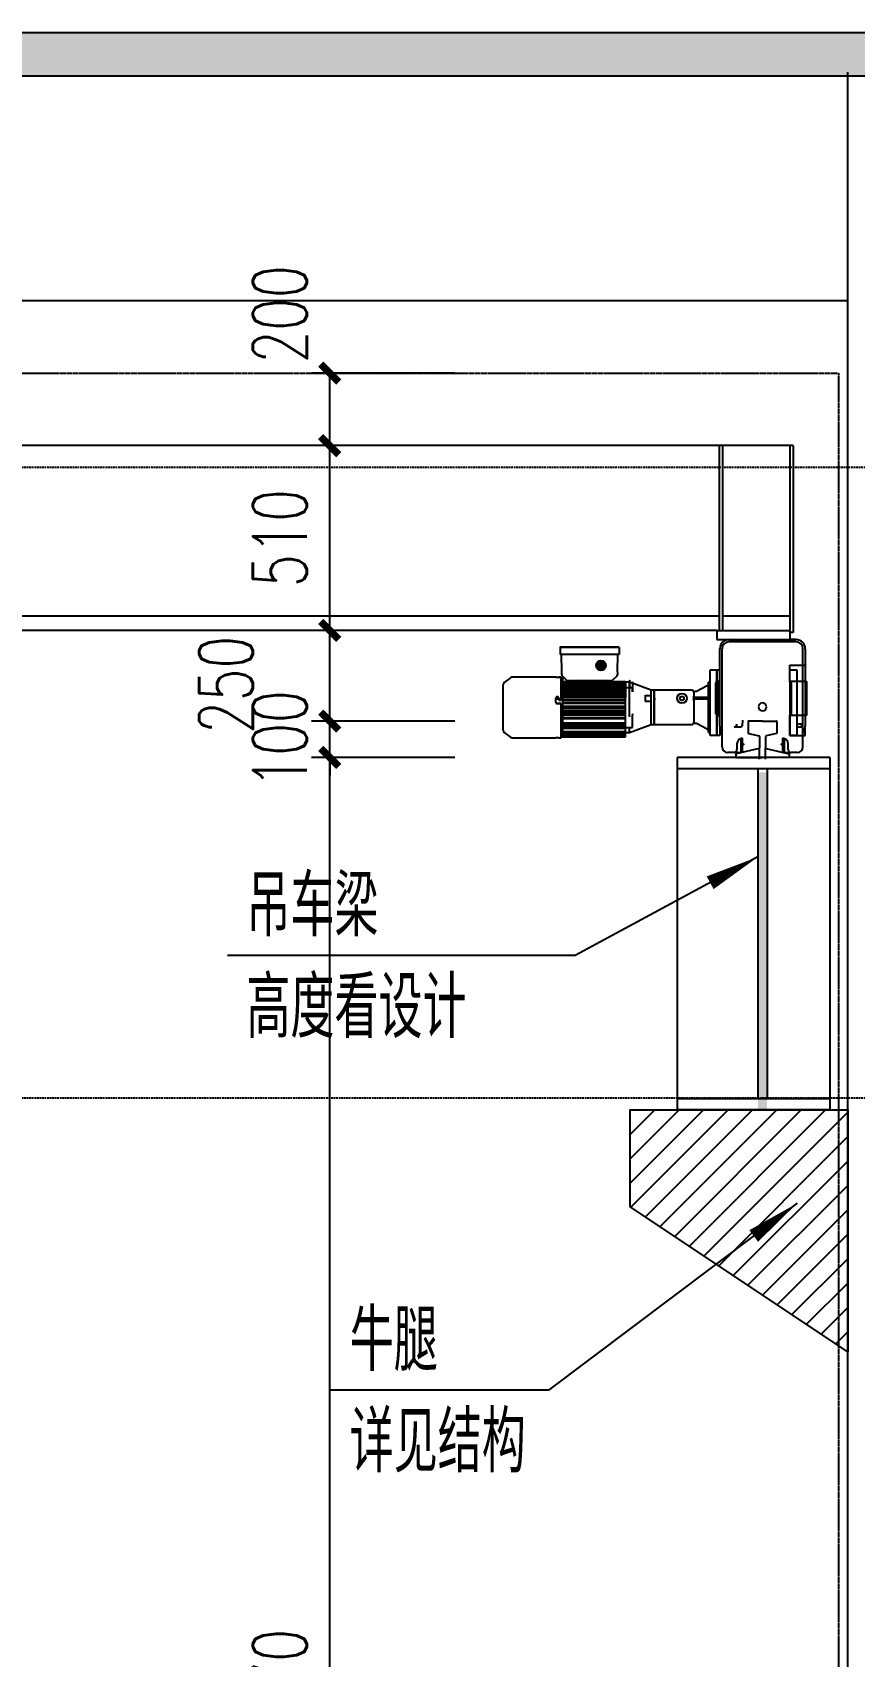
# Model space of a CAD drawing. Extents: x -1899985 to 1774885, y 556286 to 2175695.
# Drawn here: x -1656860 to -1654592, y 571217 to 575697 of the extents above; entities that cross this region are included whole.
import ezdxf

# ---------------------------------------------------------------- set-up
doc = ezdxf.new("R2010")
doc.units = 0
doc.header["$LTSCALE"] = 10
doc.header["$MEASUREMENT"] = 0
for name, pattern in [('20剖面图$0$__DASH', [0.35, 0.25, -0.1]), ('20剖面图$0$DASH', [0.35, 0.25, -0.1]), ('20剖面图$0$DOTE', [2.42, 2, -0.2, 0.02, -0.2])]:
    doc.linetypes.add(name, pattern=pattern)
doc.layers.get('Defpoints').update_dxf_attribs({"color": 210})
for name, color, linetype in [('20剖面图$0$06A-01-03', 7, 'Continuous'), ('20剖面图$0$5剖面线层', 2, 'Continuous'), ('20剖面图$0$A-AXIS-DOTE', 14, '20剖面图$0$DOTE'), ('20剖面图$0$A-HATCH-2', 251, 'Continuous'), ('20剖面图$0$A-LIN-V', 9, 'Continuous'), ('20剖面图$0$AS-COLN', 6, 'Continuous'), ('20剖面图$0$COLUMN', 9, 'Continuous'), ('20剖面图$0$FAG16-10.01MA1-被', 7, 'Continuous'), ('20剖面图$0$FAG16-10.02MA1-被', 7, 'Continuous'), ('20剖面图$0$FAG16-10MA1-端梁结构', 7, 'Continuous'), ('20剖面图$0$FAG16-20.02MA1-轴', 7, 'Continuous'), ('20剖面图$0$FHSGH10105-主梁-01', 7, 'Continuous'), ('20剖面图$0$FHSGH10105-主梁-02', 7, 'Continuous'), ('20剖面图$0$FHSGH10105-主梁-04', 7, 'Continuous'), ('20剖面图$0$FHSGH10105-主梁-06', 7, 'Continuous'), ('20剖面图$0$G80接口', 7, 'Continuous'), ('20剖面图$0$G80箱体', 7, 'Continuous'), ('20剖面图$0$PUB_HATCH', 8, 'Continuous'), ('20剖面图$0$PUB_TEXT', 7, 'Continuous'), ('20剖面图$0$六角头螺栓_M5-135', 7, 'Continuous'), ('20剖面图$0$后端盖', 7, 'Continuous'), ('20剖面图$0$建-尺寸', 3, 'Continuous'), ('20剖面图$0$建-引出', 3, 'Continuous'), ('20剖面图$0$接线盒', 7, 'Continuous'), ('20剖面图$0$接线盒盖', 7, 'Continuous'), ('20剖面图$0$机壳', 7, 'Continuous'), ('20剖面图$0$电机接线盒密封垫', 7, 'Continuous'), ('20剖面图$0$端盖', 7, 'Continuous'), ('20剖面图$0$连接板', 7, 'Continuous'), ('20剖面图$0$齿轴1', 7, 'Continuous'), ('A-LIN-V', 9, 'Continuous')]:
    doc.layers.add(name, color=color, linetype=linetype)
doc.styles.add('20剖面图$0$A-DIM_T3', font='SIMPLEX', dxfattribs={"width": 0.705882, "bigfont": 'GBCBIG'})
doc.styles.add('20剖面图$0$A-STANDARD', font='SIMPLEX', dxfattribs={"bigfont": 'GBCBIG'})
doc.dimstyles.new('20剖面图$0$A-DIM&&50', dxfattribs={"dimtxt": 148.75, "dimasz": 50, "dimexe": 50, "dimexo": 50, "dimgap": 63.125, "dimtad": 1, "dimdec": 0, "dimzin": 0, "dimdsep": 46, "dimtxsty": '20剖面图$0$A-DIM_T3', "dimblk": '20剖面图$0$_ArchTick', "dimcen": 0.09, "dimclrt": 7, "dimazin": 2, "dimtfac": 1, "dimtdec": 0, "dimtix": 1, "dimtmove": 2, "dimatfit": 3, "dimfxl": 1, "dimtolj": 1, "dimtzin": 0, "dimarcsym": 0})

# ---------------------------------------------------------------- blocks, each defined once
blk = doc.blocks.new('20剖面图$0$_ArchTick')
at = {"color": 0, "linetype": 'ByBlock', "const_width": 0.4}
blk.add_lwpolyline([(-0.5, -0.5), (0.5, 0.5)], dxfattribs=at)
blk = doc.blocks.new('*D562')
at = {"layer": '20剖面图$0$建-尺寸', "color": 0, "lineweight": -2, "transparency": 16777216}
for p, q in [((-1627709.4, 573732.3), (-1628104.6, 573732.3)), ((-1628054.6, 568562.5), (-1628054.6, 573732.3)), ((-1627709.4, 568562.5), (-1628104.6, 568562.5))]:
    blk.add_line(p, q, dxfattribs=at)
at = {"layer": 'Defpoints', "color": 0, "transparency": 16777216}
for p in [(-1628054.6, 573732.3), (-1627659.4, 573732.3), (-1627659.4, 568562.5)]:
    blk.add_point(p, dxfattribs=at)
at = {"layer": '20剖面图$0$建-尺寸', "color": 0, "lineweight": -2, "transparency": 16777216, "xscale": 50, "yscale": 50, "zscale": 50}
for p, rotation in [((-1628054.6, 573732.3), 90), ((-1628054.6, 568562.5), 270)]:
    blk.add_blockref('20剖面图$0$_ArchTick', p, dxfattribs=dict(at, rotation=rotation))
at = {"layer": '20剖面图$0$建-尺寸', "color": 7, "transparency": 16777216, "insert": (-1628192.1, 571147.4), "char_height": 148.75, "attachment_point": 5, "rotation": 90, "style": '20剖面图$0$A-DIM_T3'}
blk.add_mtext('\\A1;5170', dxfattribs=at)
blk = doc.blocks.new('*D563')
at = {"layer": '20剖面图$0$建-尺寸', "color": 0, "lineweight": -2, "transparency": 16777216}
for p, q in [((-1628054.6, 573832.5), (-1628054.6, 573882.5)), ((-1627709.4, 573832.5), (-1628104.6, 573832.5)), ((-1628054.6, 573732.3), (-1628054.6, 573832.5)), ((-1627709.4, 573732.3), (-1628104.6, 573732.3)), ((-1628054.6, 573732.3), (-1628054.6, 573682.3))]:
    blk.add_line(p, q, dxfattribs=at)
at = {"layer": 'Defpoints', "color": 0, "transparency": 16777216}
for p in [(-1628054.6, 573832.5), (-1627659.4, 573832.5), (-1627659.4, 573732.3)]:
    blk.add_point(p, dxfattribs=at)
at = {"layer": '20剖面图$0$建-尺寸', "color": 0, "lineweight": -2, "transparency": 16777216, "xscale": 50, "yscale": 50, "zscale": 50}
for p, rotation in [((-1628054.6, 573832.5), 270), ((-1628054.6, 573732.3), 90)]:
    blk.add_blockref('20剖面图$0$_ArchTick', p, dxfattribs=dict(at, rotation=rotation))
at = {"layer": '20剖面图$0$建-尺寸', "color": 7, "transparency": 16777216, "insert": (-1628192.1, 573782.4), "char_height": 148.75, "attachment_point": 5, "rotation": 90, "style": '20剖面图$0$A-DIM_T3'}
blk.add_mtext('\\A1;100', dxfattribs=at)
blk = doc.blocks.new('*D564')
at = {"layer": '20剖面图$0$建-尺寸', "color": 0, "lineweight": -2, "transparency": 16777216}
for p, q in [((-1627709.4, 574082.5), (-1628104.6, 574082.5)), ((-1628054.6, 573832.5), (-1628054.6, 574082.5)), ((-1627709.4, 573832.5), (-1628104.6, 573832.5))]:
    blk.add_line(p, q, dxfattribs=at)
at = {"layer": 'Defpoints', "color": 0, "transparency": 16777216}
for p in [(-1628054.6, 574082.5), (-1627659.4, 574082.5), (-1627659.4, 573832.5)]:
    blk.add_point(p, dxfattribs=at)
at = {"layer": '20剖面图$0$建-尺寸', "color": 0, "lineweight": -2, "transparency": 16777216, "xscale": 50, "yscale": 50, "zscale": 50}
for p, rotation in [((-1628054.6, 574082.5), 90), ((-1628054.6, 573832.5), 270)]:
    blk.add_blockref('20剖面图$0$_ArchTick', p, dxfattribs=dict(at, rotation=rotation))
at = {"layer": '20剖面图$0$建-尺寸', "color": 7, "transparency": 16777216, "insert": (-1628340.9, 573932.5), "char_height": 148.75, "attachment_point": 5, "rotation": 90, "style": '20剖面图$0$A-DIM_T3'}
blk.add_mtext('\\A1;250', dxfattribs=at)
blk = doc.blocks.new('*D565')
at = {"layer": '20剖面图$0$建-尺寸', "color": 0, "lineweight": -2, "transparency": 16777216}
for p, q in [((-1627709.4, 574592.5), (-1628104.6, 574592.5)), ((-1628054.6, 574082.5), (-1628054.6, 574592.5)), ((-1627709.4, 574082.5), (-1628104.6, 574082.5))]:
    blk.add_line(p, q, dxfattribs=at)
at = {"layer": 'Defpoints', "color": 0, "transparency": 16777216}
for p in [(-1628054.6, 574592.5), (-1627659.4, 574592.5), (-1627659.4, 574082.5)]:
    blk.add_point(p, dxfattribs=at)
at = {"layer": '20剖面图$0$建-尺寸', "color": 0, "lineweight": -2, "transparency": 16777216, "xscale": 50, "yscale": 50, "zscale": 50}
for p, rotation in [((-1628054.6, 574592.5), 90), ((-1628054.6, 574082.5), 270)]:
    blk.add_blockref('20剖面图$0$_ArchTick', p, dxfattribs=dict(at, rotation=rotation))
at = {"layer": '20剖面图$0$建-尺寸', "color": 7, "transparency": 16777216, "insert": (-1628192.1, 574337.5), "char_height": 148.75, "attachment_point": 5, "rotation": 90, "style": '20剖面图$0$A-DIM_T3'}
blk.add_mtext('\\A1;510', dxfattribs=at)
blk = doc.blocks.new('*D566')
at = {"layer": '20剖面图$0$建-尺寸', "color": 0, "lineweight": -2, "transparency": 16777216}
for p, q in [((-1627709.4, 574792.5), (-1628104.6, 574792.5)), ((-1628054.6, 574592.5), (-1628054.6, 574792.5)), ((-1627709.4, 574592.5), (-1628104.6, 574592.5))]:
    blk.add_line(p, q, dxfattribs=at)
at = {"layer": 'Defpoints', "color": 0, "transparency": 16777216}
for p in [(-1628054.6, 574792.5), (-1627659.4, 574792.5), (-1627659.4, 574592.5)]:
    blk.add_point(p, dxfattribs=at)
at = {"layer": '20剖面图$0$建-尺寸', "color": 0, "lineweight": -2, "transparency": 16777216, "xscale": 50, "yscale": 50, "zscale": 50}
for p, rotation in [((-1628054.6, 574792.5), 90), ((-1628054.6, 574592.5), 270)]:
    blk.add_blockref('20剖面图$0$_ArchTick', p, dxfattribs=dict(at, rotation=rotation))
at = {"layer": '20剖面图$0$建-尺寸', "color": 7, "transparency": 16777216, "insert": (-1628192.1, 574955), "char_height": 148.75, "attachment_point": 5, "rotation": 90, "style": '20剖面图$0$A-DIM_T3'}
blk.add_mtext('\\A1;200', dxfattribs=at)
blk = doc.blocks.new('20剖面图$0$5555rrrrrrrrrrr')
at = {"layer": '20剖面图$0$5剖面线层'}
h = blk.add_hatch(color=252, dxfattribs=at)
h.dxf.hatch_style = 1
h.paths.add_polyline_path([(-1627319.5, 573985.9, -1), (-1627292.3, 573985.9, -1)])
at = {"layer": '20剖面图$0$5剖面线层', "true_color": 0xc5c7c4}
h = blk.add_hatch(color=9, dxfattribs=at)
h.dxf.hatch_style = 1
h.paths.add_polyline_path([(-1626872.6, 572759.8), (-1626847.4, 572759.8), (-1626847.4, 573690.9), (-1626872.6, 573690.9)])
at = {"layer": '20剖面图$0$A-HATCH-2'}
h = blk.add_hatch(dxfattribs=at)
h.set_pattern_fill('ANSI31', color=256, scale=30)
h.set_pattern_definition([(45, (27985.4, 35.04), (-33.6759605, 33.6759605), [])])
h.paths.add_polyline_path([(-1626625, 572092.5), (-1627225, 572492.5), (-1627225, 572759.8), (-1626625, 572759.8)])
blk.add_line((-1626989.3, 573851.2), (-1626986.1, 573851.2))
at = {"ltscale": 0.5}
for p, q in [((-1626899.9, 573830.9), (-1626899.9, 573799.8)), ((-1626860, 573832.5), (-1626898.3, 573832.5)), ((-1626860, 573832.5), (-1626821.7, 573832.5)), ((-1626820.1, 573830.9), (-1626820.1, 573799.8)), ((-1626898.7, 573798.3), (-1626869.6, 573791.6)), ((-1626868.4, 573790.1), (-1626868.4, 573758.5)), ((-1626851.6, 573790.1), (-1626851.6, 573758.5)), ((-1626821.3, 573798.3), (-1626850.4, 573791.6)), ((-1626674.3, 573732.3), (-1627095.7, 573732.3)), ((-1627095.7, 573732.3), (-1627095.7, 573700.9)), ((-1626933.6, 573740.9), (-1626933.6, 573732.3)), ((-1626933.6, 573740.9), (-1626933.6, 573732.3)), ((-1626933.6, 573732.3), (-1626860, 573732.3)), ((-1626933.6, 573732.3), (-1626860, 573732.3)), ((-1626869.6, 573757), (-1626932.4, 573742.5)), ((-1626869.6, 573757), (-1626932.4, 573742.5)), ((-1626868.4, 573727.1), (-1626868.4, 573758.5)), ((-1626786.4, 573732.3), (-1626860, 573732.3)), ((-1626786.4, 573732.3), (-1626860, 573732.3)), ((-1626851.6, 573727.1), (-1626851.6, 573758.5)), ((-1626850.4, 573757), (-1626787.6, 573742.5)), ((-1626850.4, 573757), (-1626787.6, 573742.5)), ((-1626786.4, 573740.9), (-1626786.4, 573732.3)), ((-1626786.4, 573740.9), (-1626786.4, 573732.3)), ((-1626674.3, 573732.3), (-1626674.3, 573700.9)), ((-1626674.3, 573700.9), (-1627095.7, 573700.9)), ((-1627095.7, 573700.9), (-1627095.7, 572791.2)), ((-1626872.6, 573700.9), (-1626872.6, 572791.2)), ((-1626847.4, 573700.9), (-1626847.4, 572791.2)), ((-1626674.3, 573700.9), (-1626674.3, 572791.2)), ((-1627095.7, 572791.2), (-1626674.3, 572791.2)), ((-1627095.7, 572791.2), (-1627095.7, 572759.8)), ((-1626674.3, 572791.2), (-1626674.3, 572759.8)), ((-1627095.7, 572761.2), (-1626674.3, 572761.2))]:
    blk.add_line(p, q, dxfattribs=at)
at = {"color": 6, "linetype": '20剖面图$0$DASH'}
blk.add_lwpolyline([(-1626650, 568562.5), (-1636625, 568562.5), (-1636625, 574792.5), (-1626650, 574792.5)], close=True, dxfattribs=at)
blk.add_lwpolyline([(-1626751.9, 573824.5), (-1626765.4, 573824.5), (-1626765.4, 573816.7), (-1626751.9, 573816.7)], close=True)
at = {"ltscale": 0.5}
for centre, start, end in [((-1626898.3, 573830.9), 90, 180), ((-1626821.7, 573830.9), 0, 90), ((-1626898.3, 573799.8), 180, 257), ((-1626870, 573790.1), 0, 77), ((-1626850, 573790.1), 103, 180), ((-1626821.7, 573799.8), 283, 0), ((-1626932, 573740.9), 103, 180), ((-1626932, 573740.9), 103, 180), ((-1626870, 573758.5), 283, 0), ((-1626870, 573758.5), 283, 0), ((-1626850, 573758.5), 180, 257), ((-1626850, 573758.5), 180, 257), ((-1626788, 573740.9), 0, 77), ((-1626788, 573740.9), 0, 77)]:
    blk.add_arc(centre, 1.57, start, end, dxfattribs=at)
at = {"layer": '20剖面图$0$06A-01-03', "color": 7, "linetype": 'Continuous'}
for p, q in [((-1627555.9, 573952.3), (-1627572.8, 573939)), ((-1627430.4, 573953.9), (-1627551.1, 573953.9)), ((-1627430.4, 573953.5), (-1627430.4, 573953.9)), ((-1627415.5, 573953), (-1627426.5, 573953)), ((-1627422.6, 573953.9), (-1627422.6, 573953.8)), ((-1627415.5, 573953.9), (-1627422.6, 573953.9)), ((-1627422.6, 573953.8), (-1627415.5, 573953.8)), ((-1627422.6, 573953), (-1627422.6, 573953.8)), ((-1627415.5, 573953.9), (-1627415.5, 573953.8)), ((-1627415.5, 573953.8), (-1627415.5, 573953)), ((-1627415.5, 573890.4), (-1627415.5, 573953)), ((-1627575.8, 573807.6), (-1627575.8, 573932.8)), ((-1627430.4, 573884.9), (-1627430.4, 573895.9)), ((-1627426.5, 573881.1), (-1627415.5, 573881.1)), ((-1627415.5, 573881), (-1627426.5, 573881)), ((-1627422.6, 573895.9), (-1627422.6, 573890.4)), ((-1627422.6, 573890.4), (-1627415.5, 573890.4)), ((-1627415.5, 573881), (-1627415.5, 573881.1)), ((-1627415.5, 573786.5), (-1627415.5, 573881)), ((-1627572.8, 573801.4), (-1627555.9, 573788.1)), ((-1627551.1, 573786.5), (-1627430.4, 573786.5)), ((-1627422.6, 573786.5), (-1627415.5, 573786.5))]:
    blk.add_line(p, q, dxfattribs=at)
for centre, radius, start, end in [((-1627551.1, 573946.1), 7.86, 90, 128.1572), ((-1627426.5, 574035.8), 81.9, 267.251, 272.749), ((-1627567.9, 573932.8), 7.86, 128.1572, 180), ((-1627426.5, 573895.9), 3.93, 359.6522, 180.3478), ((-1627426.5, 573885), 3.91, 180.1493, 270.2029), ((-1627426.5, 573884.9), 3.91, 180.1373, 270.2127), ((-1627567.9, 573807.6), 7.86, 180, 231.8428), ((-1627551.1, 573794.3), 7.86, 231.8428, 270), ((-1627426.5, 573704.6), 81.9, 87.251, 92.749)]:
    blk.add_arc(centre, radius, start, end, dxfattribs=at)
blk.add_open_spline([(-1627426.5, 573953), (-1627426.6, 573953), (-1627426.8, 573953), (-1627427, 573953), (-1627427.3, 573953), (-1627427.6, 573953), (-1627428.1, 573953.1), (-1627428.7, 573953.1), (-1627429.3, 573953.2), (-1627429.8, 573953.2), (-1627430.1, 573953.3), (-1627430.3, 573953.3), (-1627430.4, 573953.4), (-1627430.4, 573953.4), (-1627430.4, 573953.4), (-1627430.4, 573953.5)], degree=3, knots=[0, 0, 0, 0, 0.041659, 0.083241, 0.124924, 0.187526, 0.250171, 0.374622, 0.499792, 0.624328, 0.7493, 0.81163, 0.874211, 0.937221, 1, 1, 1, 1], dxfattribs=at)
at = {"layer": '20剖面图$0$AS-COLN'}
blk.add_lwpolyline([(-1626625, 572092.5), (-1627225, 572492.5), (-1627225, 572759.8), (-1626625, 572759.8), (-1626625, 572092.5)], dxfattribs=at)
at = {"layer": '20剖面图$0$FAG16-10.01MA1-被', "color": 7, "linetype": 'Continuous'}
for p, q in [((-1626915.8, 573819.1), (-1626919.3, 573815.9)), ((-1626915, 573835), (-1626915.8, 573819.1)), ((-1626919.3, 573815.9), (-1626938.6, 573815.9)), ((-1626919.1, 573745.9), (-1626919.1, 573784.6)), ((-1626915.8, 573785.2), (-1626915.8, 573749.2)), ((-1626804.2, 573749.1), (-1626804.2, 573785.2)), ((-1626800.7, 573784.6), (-1626800.7, 573745.9)), ((-1626938.6, 573745.9), (-1626919.1, 573745.9)), ((-1626919.1, 573745.9), (-1626915.8, 573749.2)), ((-1626915.8, 573749.2), (-1626915, 573765)), ((-1626805, 573765), (-1626804.2, 573749.1)), ((-1626804.2, 573749.1), (-1626800.7, 573745.9)), ((-1626800.7, 573745.9), (-1626781.4, 573745.9))]:
    blk.add_line(p, q, dxfattribs=at)
for centre, start, end in [((-1626910.3, 573764.8), 90, 177), ((-1626809.7, 573764.8), 3, 90)]:
    blk.add_arc(centre, 4.71, start, end, dxfattribs=at)
at = {"layer": '20剖面图$0$FAG16-10.02MA1-被', "color": 7, "linetype": 'Continuous'}
for p, q in [((-1626986.1, 573942.3), (-1626989.3, 573939.2)), ((-1626989.3, 573939.2), (-1626989.3, 573938.2)), ((-1626989.3, 573851.2), (-1626989.3, 573938.2)), ((-1626986.1, 573941.3), (-1626986.1, 573942.3)), ((-1626980.9, 573942.3), (-1626986.1, 573942.3)), ((-1626986.1, 573941.3), (-1626986.1, 573848.1)), ((-1626980.9, 573941.3), (-1626980.9, 573942.3)), ((-1626980.9, 573941.3), (-1626980.9, 573848.1)), ((-1626977.9, 573940), (-1626980.9, 573940)), ((-1626783.9, 573942.3), (-1626783.9, 573941.3)), ((-1626780.8, 573939.2), (-1626783.9, 573942.3)), ((-1626783.9, 573942.3), (-1626739.1, 573942.3)), ((-1626783.9, 573848.1), (-1626783.9, 573941.3)), ((-1626780.8, 573938.2), (-1626780.8, 573939.2)), ((-1626780.8, 573938.2), (-1626780.8, 573851.2)), ((-1626739.1, 573940), (-1626742.1, 573940)), ((-1626739.1, 573941.3), (-1626739.1, 573942.3)), ((-1626739.1, 573941.3), (-1626739.1, 573848.1)), ((-1626986.1, 573848.1), (-1626980.9, 573848.1)), ((-1626980.9, 573850.4), (-1626977.9, 573850.4)), ((-1626783.9, 573848.1), (-1626780.8, 573851.2)), ((-1626739.1, 573848.1), (-1626783.9, 573848.1)), ((-1626742.1, 573850.4), (-1626739.1, 573850.4))]:
    blk.add_line(p, q, dxfattribs=at)
at = {"layer": '20剖面图$0$FAG16-10MA1-端梁结构', "color": 7, "linetype": 'Continuous'}
for p, q in [((-1626952.7, 574057.3), (-1626767.3, 574057.3)), ((-1626767.3, 574051.1), (-1626952.7, 574051.1)), ((-1626977.9, 573818.2), (-1626977.9, 574032.2)), ((-1626971.6, 573761.6), (-1626971.6, 574032.2)), ((-1626748.4, 573761.6), (-1626748.4, 574032.2)), ((-1626742.1, 574032.2), (-1626742.1, 573818.2)), ((-1626985.7, 573942.6), (-1626985.7, 573974.1)), ((-1626985.7, 573974.1), (-1626977.9, 573974.1)), ((-1626985.7, 573942.6), (-1626985.7, 573942.3)), ((-1626985.7, 573848.1), (-1626985.7, 573824.5)), ((-1626985.7, 573793.1), (-1626985.7, 573824.5)), ((-1626977.9, 573818.2), (-1626977.9, 573793.1)), ((-1626784.3, 573824.5), (-1626784.3, 573848.1)), ((-1626784.3, 573824.5), (-1626784.3, 573793.1)), ((-1626742.1, 573793.1), (-1626742.1, 573818.2)), ((-1626977.9, 573793.1), (-1626985.7, 573793.1)), ((-1626784.3, 573793.1), (-1626742.1, 573793.1)), ((-1626938.6, 573745.9), (-1626955.9, 573745.9)), ((-1626930.7, 573769.5), (-1626930.7, 573753.8)), ((-1626789.3, 573753.8), (-1626789.3, 573769.5)), ((-1626764.1, 573745.9), (-1626781.4, 573745.9))]:
    blk.add_line(p, q, dxfattribs=at)
for centre, radius, start, end in [((-1626952.7, 574032.2), 25.1, 90, 180), ((-1626952.7, 574032.2), 18.9, 90, 180), ((-1626767.3, 574032.2), 25.1, 0, 90), ((-1626767.3, 574032.2), 18.9, 0, 90), ((-1626860, 573871.6), 11, 0, 180), ((-1626860, 573871.6), 11, 180, 0), ((-1626952.7, 573818.2), 25.1, 180, 221.4096), ((-1626938.6, 573823.8), 7.86, 270, 0), ((-1626767.3, 573818.2), 25.1, 318.5904, 0), ((-1626915, 573769.5), 15.7, 90, 180), ((-1626805, 573769.5), 15.7, 0, 90), ((-1626955.9, 573761.6), 15.7, 180, 270), ((-1626938.6, 573753.8), 7.86, 270, 0), ((-1626781.4, 573753.8), 7.86, 180, 270), ((-1626764.1, 573761.6), 15.7, 270, 0)]:
    blk.add_arc(centre, radius, start, end, dxfattribs=at)
at = {"layer": '20剖面图$0$FAG16-20.02MA1-轴', "color": 7, "linetype": 'Continuous'}
for p, q in [((-1627004.6, 573942.6), (-1627004.6, 573974.1)), ((-1627004.6, 573974.1), (-1626985.7, 573974.1)), ((-1626985.7, 573974.1), (-1626985.7, 573942.6)), ((-1626784.3, 573974.1), (-1626765.4, 573974.1)), ((-1626765.4, 573974.1), (-1626765.4, 573942.6)), ((-1627004.6, 573824.5), (-1627004.6, 573942.6)), ((-1626985.7, 573942.3), (-1626985.7, 573942.6)), ((-1626765.4, 573942.6), (-1626765.4, 573824.5)), ((-1627004.6, 573793.1), (-1627004.6, 573824.5)), ((-1626985.7, 573824.5), (-1626985.7, 573848.1)), ((-1626985.7, 573824.5), (-1626985.7, 573793.1)), ((-1626784.3, 573848.1), (-1626784.3, 573824.5)), ((-1626784.3, 573793.1), (-1626784.3, 573824.5)), ((-1626765.4, 573824.5), (-1626765.4, 573793.1)), ((-1626985.7, 573793.1), (-1627004.6, 573793.1)), ((-1626765.4, 573793.1), (-1626784.3, 573793.1))]:
    blk.add_line(p, q, dxfattribs=at)
at = {"layer": '20剖面图$0$FHSGH10105-主梁-01', "color": 7, "linetype": 'Continuous'}
for p, q in [((-1626784.3, 574592.5), (-1626784.3, 574234.5)), ((-1626775.3, 574592.5), (-1626775.3, 574234.5)), ((-1626784.3, 574234.5), (-1626784.3, 574077.4)), ((-1626775.3, 574234.5), (-1626775.3, 574077.4)), ((-1626775.3, 574077.4), (-1626784.3, 574077.4))]:
    blk.add_line(p, q, dxfattribs=at)
at = {"layer": '20剖面图$0$FHSGH10105-主梁-02', "color": 7, "linetype": 'Continuous'}
for p, q in [((-1626979, 574234.9), (-1626979, 574592.5)), ((-1626970, 574234.9), (-1626970, 574592.5)), ((-1626979, 574082.5), (-1626979, 574234.9)), ((-1626970, 574082.5), (-1626970, 574234.9)), ((-1626979, 574082.5), (-1626970, 574082.5))]:
    blk.add_line(p, q, dxfattribs=at)
at = {"layer": '20剖面图$0$FHSGH10105-主梁-04', "color": 7, "linetype": 'Continuous'}
blk.add_line((-1626775.3, 574592.5), (-1636490.7, 574592.5), dxfattribs=at)
at = {"layer": '20剖面图$0$FHSGH10105-主梁-06', "color": 7, "linetype": 'Continuous'}
for p, q in [((-1626979, 574121.8), (-1636296, 574121.8)), ((-1626784.3, 574121.8), (-1626970, 574121.8)), ((-1626985.7, 574082.5), (-1636289.3, 574082.5))]:
    blk.add_line(p, q, dxfattribs=at)
at = {"layer": '20剖面图$0$G80接口', "color": 7, "linetype": 'Continuous'}
for p, q in [((-1627237.9, 573936.9), (-1627237.9, 573941.8)), ((-1627226.9, 573939.5), (-1627237.9, 573939.5)), ((-1627237.9, 573934.1), (-1627237.9, 573927.1)), ((-1627237.9, 573923), (-1627237.9, 573929.3)), ((-1627237.9, 573925.3), (-1627219.1, 573925.3)), ((-1627237.9, 573915.6), (-1627237.9, 573924.6)), ((-1627237.9, 573908.2), (-1627237.9, 573917)), ((-1627237.9, 573900.1), (-1627237.9, 573909.9)), ((-1627226.9, 573846.5), (-1627226.9, 573943.9)), ((-1627226.9, 573939.5), (-1627226.9, 573926)), ((-1627167.2, 573917.5), (-1627226.9, 573939.5)), ((-1627219.1, 573940.4), (-1627219.1, 573938.1)), ((-1627219.1, 573940.4), (-1627219.1, 573913.5)), ((-1627219.1, 573925.9), (-1627219.1, 573925.3)), ((-1627219.1, 573924.6), (-1627219.1, 573925.3)), ((-1627219.1, 573915.6), (-1627219.1, 573924.6)), ((-1627219.1, 573913.5), (-1627219.1, 573915.6)), ((-1627167.2, 573903.1), (-1627167.2, 573917.5)), ((-1627159.4, 573917.5), (-1627167.2, 573917.5)), ((-1627159.4, 573822.9), (-1627159.4, 573917.5)), ((-1627237.9, 573891.3), (-1627237.9, 573899.1)), ((-1627237.9, 573873.4), (-1627237.9, 573881.9)), ((-1627237.9, 573860.5), (-1627237.9, 573867.5)), ((-1627184.2, 573903.1), (-1627167.2, 573903.1)), ((-1627184.2, 573887.3), (-1627167.2, 573887.3)), ((-1627167.2, 573887.3), (-1627167.2, 573903.1)), ((-1627167.2, 573822.9), (-1627167.2, 573887.3)), ((-1627237.9, 573848.6), (-1627237.9, 573853.5)), ((-1627237.9, 573830.5), (-1627237.9, 573840.3)), ((-1627237.9, 573815.9), (-1627237.9, 573824.8)), ((-1627226.9, 573800.9), (-1627167.2, 573822.9)), ((-1627219.1, 573852.3), (-1627219.1, 573850)), ((-1627219.1, 573826.9), (-1627219.1, 573850)), ((-1627219.1, 573824.8), (-1627219.1, 573826.9)), ((-1627219.1, 573815.9), (-1627219.1, 573824.8)), ((-1627167.2, 573822.9), (-1627159.4, 573822.9)), ((-1627237.9, 573815.1), (-1627219.1, 573815.1)), ((-1627237.9, 573800.9), (-1627226.9, 573800.9)), ((-1627226.9, 573800.9), (-1627226.9, 573814.4)), ((-1627219.1, 573815.1), (-1627219.1, 573815.9)), ((-1627219.1, 573815.1), (-1627219.1, 573814.5))]:
    blk.add_line(p, q, dxfattribs=at)
for centre, radius, start, end in [((-1628795.3, 574446.1), 1646.8, 342.2529, 342.3125), ((-1627226.1, 573943.9), 0.868, 162.6356, 180.433), ((-1627226.6, 573926), 0.34, 179.73, 207.9231), ((-1627212.5, 573895.2), 29.4, 344.4802, 15.5198), ((-1627226.1, 573846.5), 0.868, 179.567, 197.3644), ((-1628795.8, 573344.2), 1647.3, 17.6875, 17.747), ((-1627226.6, 573814.4), 0.34, 152.0769, 180.27)]:
    blk.add_arc(centre, radius, start, end, dxfattribs=at)
for points, knots in [([(-1627226.9, 573925.8), (-1627226.9, 573925.8), (-1627226.8, 573925.7), (-1627226.8, 573925.6), (-1627226.7, 573925.5), (-1627226.6, 573925.5), (-1627226.6, 573925.4), (-1627226.6, 573925.4), (-1627226.6, 573925.4), (-1627226.5, 573925.4), (-1627226.5, 573925.4), (-1627226.5, 573925.4), (-1627226.5, 573925.4), (-1627226.4, 573925.4), (-1627226.4, 573925.4), (-1627226.4, 573925.3), (-1627226.4, 573925.3), (-1627226.4, 573925.3), (-1627226.4, 573925.3), (-1627226.4, 573925.3), (-1627226.4, 573925.3), (-1627226.4, 573925.3), (-1627226.4, 573925.3), (-1627226.4, 573925.3)], [0, 0, 0, 0, 0.125, 0.25, 0.375, 0.5, 0.625, 0.625, 0.65625, 0.65625, 0.6875, 0.75, 0.875, 0.875, 0.9375, 0.96875, 0.984375, 0.988281, 0.988281, 0.990234, 0.990234, 0.992187, 1, 1, 1, 1]), ([(-1627226.9, 573814.6), (-1627226.9, 573814.6), (-1627226.8, 573814.7), (-1627226.8, 573814.8), (-1627226.7, 573814.9), (-1627226.7, 573814.9), (-1627226.6, 573815), (-1627226.6, 573815), (-1627226.6, 573815), (-1627226.6, 573815), (-1627226.5, 573815), (-1627226.5, 573815.1), (-1627226.4, 573815.1), (-1627226.4, 573815.1), (-1627226.4, 573815.1), (-1627226.4, 573815.1), (-1627226.4, 573815.1), (-1627226.4, 573815.1), (-1627226.4, 573815.1), (-1627226.4, 573815.1), (-1627226.4, 573815.1)], [0, 0, 0, 0, 0.125, 0.25, 0.375, 0.5, 0.5, 0.5625, 0.5625, 0.625, 0.75, 0.875, 0.875, 0.9375, 0.96875, 0.984375, 0.988281, 0.988281, 0.992188, 1, 1, 1, 1])]:
    blk.add_open_spline(points, degree=3, knots=knots, dxfattribs=at)
at = {"layer": '20剖面图$0$G80箱体', "color": 7, "linetype": 'Continuous'}
for p, q in [((-1627159.4, 573917.5), (-1627159.4, 573822.9)), ((-1627055.6, 573917.5), (-1627159.4, 573917.5)), ((-1627050.3, 573914.3), (-1627046.8, 573914.3)), ((-1627049.4, 573911), (-1627049.4, 573900.7)), ((-1627042.3, 573914.3), (-1627046.8, 573914.3)), ((-1627012.4, 573930), (-1627042.3, 573914.3)), ((-1627009.3, 573931.6), (-1627012.4, 573930)), ((-1627009.3, 573800.9), (-1627009.3, 573939.5)), ((-1627004.6, 573939.5), (-1627009.3, 573939.5)), ((-1627050.3, 573900.6), (-1627050.3, 573889.8)), ((-1627049.4, 573889.7), (-1627049.4, 573829.4)), ((-1627042.3, 573897.6), (-1627046.8, 573897.6)), ((-1627042.3, 573892.8), (-1627046.8, 573892.8)), ((-1627012.4, 573897.6), (-1627042.3, 573897.6)), ((-1627042.3, 573897.6), (-1627042.3, 573892.8)), ((-1627012.4, 573892.8), (-1627042.3, 573892.8)), ((-1627159.4, 573822.9), (-1627055.6, 573822.9)), ((-1627046.8, 573826.1), (-1627050.3, 573826.1)), ((-1627042.3, 573826.1), (-1627046.8, 573826.1)), ((-1627012.4, 573810.4), (-1627042.3, 573826.1)), ((-1627012.4, 573810.4), (-1627009.3, 573808.8)), ((-1627009.3, 573800.9), (-1627004.6, 573800.9))]:
    blk.add_line(p, q, dxfattribs=at)
for radius in [13.4, 5.43]:
    blk.add_circle((-1627082.4, 573895.2), radius, dxfattribs=at)
for centre, radius, start, end in [((-1627055.6, 573911.2), 6.29, 30.4106, 90), ((-1627055.7, 573911), 6.35, 359.9808, 32.043), ((-1627012.4, 573900.7), 3.14, 270, 0), ((-1627012.4, 573889.7), 3.14, 0, 90), ((-1627055.6, 573829.2), 6.29, 270, 329.6107), ((-1627055.7, 573829.4), 6.35, 327.9569, 0.0193)]:
    blk.add_arc(centre, radius, start, end, dxfattribs=at)
for points, degree, knots in [([(-1627046.8, 573897.6), (-1627047.5, 573897.6), (-1627048.1, 573897.8), (-1627048.7, 573898), (-1627049.2, 573898.4), (-1627049.4, 573898.6), (-1627049.6, 573898.8), (-1627049.8, 573899.1), (-1627050, 573899.4), (-1627050.1, 573899.6), (-1627050.2, 573899.9), (-1627050.3, 573900.3), (-1627050.3, 573900.6)], 2, [0, 0, 0, 0.25, 0.25, 0.5, 0.5, 0.625, 0.625, 0.75, 0.75, 0.875, 0.875, 1, 1, 1]), ([(-1627050.3, 573889.8), (-1627050.3, 573890.5), (-1627050, 573891), (-1627049.8, 573891.3), (-1627049.6, 573891.6), (-1627049.4, 573891.8), (-1627049.2, 573892), (-1627048.7, 573892.4), (-1627048.1, 573892.6), (-1627047.5, 573892.8), (-1627046.8, 573892.8)], 2, [0, 0, 0, 0.25, 0.25, 0.375, 0.375, 0.5, 0.5, 0.75, 0.75, 1, 1, 1]), ([(-1627049.4, 573900.7), (-1627049.4, 573900.3), (-1627049.3, 573899.9), (-1627049, 573899.1), (-1627048.7, 573898.8), (-1627048.1, 573898.2), (-1627047.8, 573898), (-1627047, 573897.6), (-1627046.6, 573897.6), (-1627046.2, 573897.6)], 3, [0, 0, 0, 0, 0.25, 0.25, 0.5, 0.5, 0.75, 0.75, 1, 1, 1, 1]), ([(-1627046.2, 573892.8), (-1627046.6, 573892.8), (-1627047, 573892.8), (-1627047.8, 573892.5), (-1627048.1, 573892.2), (-1627048.7, 573891.6), (-1627049, 573891.3), (-1627049.3, 573890.5), (-1627049.4, 573890.1), (-1627049.4, 573889.7)], 3, [0, 0, 0, 0, 0.25, 0.25, 0.5, 0.5, 0.75, 0.75, 1, 1, 1, 1])]:
    blk.add_open_spline(points, degree=degree, knots=knots, dxfattribs=at)
at = {"layer": '20剖面图$0$六角头螺栓_M5-135', "color": 7, "linetype": 'Continuous'}
for p, q in [((-1627257.3, 573918), (-1627412.4, 573918)), ((-1627237.9, 573918), (-1627257.3, 573918)), ((-1627412.4, 573822.4), (-1627257.3, 573822.4)), ((-1627257.3, 573822.4), (-1627237.9, 573822.4))]:
    blk.add_line(p, q, dxfattribs=at)
at = {"layer": '20剖面图$0$后端盖', "color": 7, "linetype": 'Continuous'}
for p, q in [((-1627412.4, 573951.3), (-1627415.5, 573951.3)), ((-1627412.4, 573951), (-1627412.4, 573951.3)), ((-1627412.4, 573951), (-1627412.4, 573949.7)), ((-1627412.4, 573925.7), (-1627415.5, 573925.7)), ((-1627412.4, 573949.7), (-1627412.4, 573941.9)), ((-1627412.4, 573942.6), (-1627412.4, 573936.9)), ((-1627412.4, 573934.1), (-1627412.4, 573927.1)), ((-1627412.4, 573930.6), (-1627412.4, 573923)), ((-1627412.4, 573925.4), (-1627412.4, 573914.7)), ((-1627412.4, 573917), (-1627412.4, 573908.6)), ((-1627412.4, 573903.3), (-1627412.4, 573903.5)), ((-1627412.4, 573903.3), (-1627412.4, 573900.1)), ((-1627412.4, 573902.6), (-1627412.4, 573887.8)), ((-1627412.4, 573881.9), (-1627412.4, 573873.4)), ((-1627412.4, 573867.5), (-1627412.4, 573859.8)), ((-1627412.4, 573853.5), (-1627412.4, 573847.8)), ((-1627412.4, 573839.8), (-1627412.4, 573837.1)), ((-1627412.4, 573836.9), (-1627412.4, 573837.1)), ((-1627412.4, 573825.7), (-1627412.4, 573815)), ((-1627415.5, 573814.7), (-1627412.4, 573814.7)), ((-1627415.5, 573789.1), (-1627412.4, 573789.1)), ((-1627412.4, 573789.4), (-1627412.4, 573789.1))]:
    blk.add_line(p, q, dxfattribs=at)
blk.add_circle((-1627426.5, 573895.2), 2.55, dxfattribs=at)
at = {"layer": '20剖面图$0$建-引出'}
for p, q in [((-1626872.6, 573457.7), (-1627377.1, 573185.7)), ((-1627377.1, 573185.7), (-1628337.1, 573185.7)), ((-1626764.4, 572502.1), (-1627450.3, 571986.9)), ((-1627450.3, 571986.9), (-1628052, 571986.9))]:
    blk.add_line(p, q, dxfattribs=at)
for points in [[(-1626872.6, 573457.7, 0, 40, 0), (-1627004.6, 573386.5, 0, 0, 0)], [(-1626764.4, 572502.1, 0, 40, 0), (-1626884.3, 572412, 0, 0, 0)]]:
    blk.add_lwpolyline(points, format="xyseb", dxfattribs=at)
at = {"layer": '20剖面图$0$接线盒', "color": 7, "linetype": 'Continuous'}
for p, q in [((-1627414.3, 573968.3), (-1627415.1, 574016.6)), ((-1627260.4, 573968.3), (-1627259.5, 574016.6)), ((-1627414.1, 573959.7), (-1627414.3, 573968.3)), ((-1627398.9, 573943.5), (-1627413.2, 573957.5)), ((-1627261.5, 573957.5), (-1627275.8, 573943.5)), ((-1627260.4, 573968.3), (-1627260.5, 573959.7)), ((-1627398.9, 573943.5), (-1627398.2, 573943.5)), ((-1627392, 573943.5), (-1627398.2, 573943.5)), ((-1627392, 573943.5), (-1627390.4, 573943.5)), ((-1627284.2, 573943.5), (-1627390.4, 573943.5)), ((-1627284.2, 573943.5), (-1627282.7, 573943.5)), ((-1627276.4, 573943.5), (-1627282.7, 573943.5)), ((-1627276.4, 573943.5), (-1627275.8, 573943.5))]:
    blk.add_line(p, q, dxfattribs=at)
blk.add_circle((-1627305.9, 573985.9), 13.6, dxfattribs=at)
for centre, start, end in [((-1627411, 573959.8), 181, 225.5), ((-1627263.7, 573959.8), 314.5, 359)]:
    blk.add_arc(centre, 3.14, start, end, dxfattribs=at)
at = {"layer": '20剖面图$0$接线盒盖', "color": 7, "linetype": 'Continuous'}
for p, q in [((-1627418.7, 574034.7), (-1627419, 574016.6)), ((-1627411.2, 574016.6), (-1627419, 574016.6)), ((-1627417.9, 574036), (-1627418.7, 574035.9)), ((-1627256.7, 574036.5), (-1627417.9, 574036.5)), ((-1627410.9, 574035.4), (-1627417.9, 574035.4)), ((-1627263.5, 574016.6), (-1627411.2, 574016.6)), ((-1627263.8, 574035.4), (-1627410.9, 574035.4)), ((-1627256.7, 574035.4), (-1627263.8, 574035.4)), ((-1627255.6, 574016.6), (-1627263.5, 574016.6)), ((-1627256.7, 574036), (-1627256.7, 574036.5)), ((-1627256.7, 574036), (-1627256.7, 574035.4)), ((-1627255.9, 574034.7), (-1627255.6, 574016.6))]:
    blk.add_line(p, q, dxfattribs=at)
for centre, radius, start, end in [((-1627417.9, 574035.8), 0.791, 91.7381, 170.9141), ((-1627417.9, 574035.8), 0.785, 171.2492, 179.0027), ((-1627417.9, 574034.7), 0.786, 90.0038, 178.9962), ((-1627417.9, 574035.8), 0.786, 90, 91.4003), ((-1627412.9, 574036.3), 5, 176.8455, 183.1545), ((-1627256.7, 574035.8), 0.79, 8.9843, 88.3635), ((-1627256.7, 574035.8), 0.786, 88.5997, 90)]:
    blk.add_arc(centre, radius, start, end, dxfattribs=at)
blk.add_open_spline([(-1627256.7, 574035.4), (-1627256.5, 574035.4), (-1627256.3, 574035.4), (-1627256, 574035.1), (-1627255.9, 574034.9), (-1627255.9, 574034.7)], degree=3, knots=[0, 0, 0, 0, 0.5, 0.5, 1, 1, 1, 1], dxfattribs=at)
at = {"layer": '20剖面图$0$机壳', "color": 7, "linetype": 'Continuous'}
for p, q in [((-1627412.4, 573898), (-1627412.4, 573942.6)), ((-1627412.4, 573941.9), (-1627412.4, 573938.8)), ((-1627412.4, 573941.9), (-1627237.9, 573941.9)), ((-1627412.4, 573941), (-1627237.9, 573941)), ((-1627412.4, 573938.8), (-1627412.4, 573934.1)), ((-1627412.4, 573938.8), (-1627237.9, 573938.8)), ((-1627412.4, 573936.9), (-1627412.4, 573934.7)), ((-1627412.4, 573936.9), (-1627237.9, 573936.9)), ((-1627412.4, 573934.7), (-1627412.4, 573930.6)), ((-1627412.4, 573934.7), (-1627237.9, 573934.7)), ((-1627412.4, 573934.1), (-1627237.9, 573934.1)), ((-1627412.4, 573929.3), (-1627237.9, 573929.3)), ((-1627412.4, 573927.1), (-1627412.4, 573922.9)), ((-1627412.4, 573927.1), (-1627237.9, 573927.1)), ((-1627412.4, 573923), (-1627412.4, 573920.6)), ((-1627412.4, 573923), (-1627237.9, 573923)), ((-1627412.4, 573922.9), (-1627237.9, 573922.9)), ((-1627412.4, 573920.6), (-1627412.4, 573917.8)), ((-1627412.4, 573920.6), (-1627237.9, 573920.6)), ((-1627412.4, 573919.6), (-1627237.9, 573919.6)), ((-1627412.4, 573917.4), (-1627412.4, 573912.6)), ((-1627412.4, 573917.4), (-1627237.9, 573917.4)), ((-1627412.4, 573917), (-1627237.9, 573917)), ((-1627412.4, 573912.6), (-1627412.4, 573903.5)), ((-1627412.4, 573912.6), (-1627237.9, 573912.6)), ((-1627412.4, 573908.6), (-1627237.9, 573908.6)), ((-1627412.4, 573907.8), (-1627412.4, 573905.4)), ((-1627237.9, 573938.8), (-1627237.9, 573941.9)), ((-1627237.9, 573941.8), (-1627237.9, 573898)), ((-1627237.9, 573934.1), (-1627237.9, 573938.8)), ((-1627237.9, 573934.7), (-1627237.9, 573936.9)), ((-1627237.9, 573929.9), (-1627237.9, 573934.7)), ((-1627237.9, 573922.9), (-1627237.9, 573927.1)), ((-1627237.9, 573920.6), (-1627237.9, 573923)), ((-1627237.9, 573917.4), (-1627237.9, 573920.6)), ((-1627237.9, 573912.6), (-1627237.9, 573917.4)), ((-1627237.9, 573909.9), (-1627237.9, 573912.6)), ((-1627237.9, 573905.4), (-1627237.9, 573908.2)), ((-1627412.4, 573905.4), (-1627412.4, 573899.1)), ((-1627412.4, 573905.4), (-1627237.9, 573905.4)), ((-1627412.4, 573900.6), (-1627237.9, 573900.6)), ((-1627412.4, 573900.1), (-1627412.4, 573898)), ((-1627412.4, 573900.1), (-1627237.9, 573900.1)), ((-1627412.4, 573899.1), (-1627237.9, 573899.1)), ((-1627412.4, 573898), (-1627237.9, 573898)), ((-1627412.4, 573891.3), (-1627412.4, 573885)), ((-1627412.4, 573891.3), (-1627237.9, 573891.3)), ((-1627412.4, 573885), (-1627412.4, 573882.6)), ((-1627412.4, 573885), (-1627237.9, 573885)), ((-1627412.4, 573881.9), (-1627237.9, 573881.9)), ((-1627412.4, 573873.4), (-1627237.9, 573873.4)), ((-1627412.4, 573872.6), (-1627412.4, 573869.8)), ((-1627412.4, 573869.8), (-1627412.4, 573867.5)), ((-1627412.4, 573869.8), (-1627237.9, 573869.8)), ((-1627412.4, 573867.5), (-1627237.9, 573867.5)), ((-1627412.4, 573861.1), (-1627237.9, 573861.1)), ((-1627237.9, 573899.1), (-1627237.9, 573905.4)), ((-1627237.9, 573898), (-1627237.9, 573900.1)), ((-1627237.9, 573885), (-1627237.9, 573891.3)), ((-1627237.9, 573882.2), (-1627237.9, 573885)), ((-1627237.9, 573869.8), (-1627237.9, 573873)), ((-1627237.9, 573867.5), (-1627237.9, 573869.8)), ((-1627412.4, 573859.8), (-1627412.4, 573855.7)), ((-1627412.4, 573855.7), (-1627412.4, 573853.5)), ((-1627412.4, 573855.7), (-1627237.9, 573855.7)), ((-1627412.4, 573853.5), (-1627237.9, 573853.5)), ((-1627412.4, 573849.5), (-1627237.9, 573849.5)), ((-1627412.4, 573847.8), (-1627412.4, 573842.4)), ((-1627412.4, 573842.4), (-1627412.4, 573840.3)), ((-1627412.4, 573842.4), (-1627237.9, 573842.4)), ((-1627412.4, 573840.3), (-1627237.9, 573840.3)), ((-1627412.4, 573839.8), (-1627237.9, 573839.8)), ((-1627412.4, 573836.9), (-1627412.4, 573827.8)), ((-1627412.4, 573827.8), (-1627412.4, 573823)), ((-1627412.4, 573827.8), (-1627237.9, 573827.8)), ((-1627412.4, 573823), (-1627237.9, 573823)), ((-1627412.4, 573820.8), (-1627237.9, 573820.8)), ((-1627412.4, 573817.5), (-1627412.4, 573813.3)), ((-1627412.4, 573817.5), (-1627237.9, 573817.5)), ((-1627237.9, 573855.7), (-1627237.9, 573860.5)), ((-1627237.9, 573853.5), (-1627237.9, 573855.7)), ((-1627237.9, 573842.4), (-1627237.9, 573848.6)), ((-1627237.9, 573840.3), (-1627237.9, 573842.4)), ((-1627237.9, 573827.8), (-1627237.9, 573830.5)), ((-1627237.9, 573823), (-1627237.9, 573827.8)), ((-1627237.9, 573813.3), (-1627237.9, 573817.5)), ((-1627412.4, 573813.3), (-1627237.9, 573813.3)), ((-1627412.4, 573812.9), (-1627412.4, 573804)), ((-1627412.4, 573804), (-1627412.4, 573802.8)), ((-1627412.4, 573804), (-1627237.9, 573804)), ((-1627412.4, 573802.8), (-1627412.4, 573797.5)), ((-1627412.4, 573802.8), (-1627237.9, 573802.8)), ((-1627412.4, 573797.5), (-1627412.4, 573796.6)), ((-1627412.4, 573797.5), (-1627237.9, 573797.5)), ((-1627412.4, 573796.6), (-1627412.4, 573792.8)), ((-1627412.4, 573796.6), (-1627237.9, 573796.6)), ((-1627412.4, 573792.8), (-1627412.4, 573792.2)), ((-1627412.4, 573792.8), (-1627237.9, 573792.8)), ((-1627412.4, 573792.2), (-1627412.4, 573789.6)), ((-1627412.4, 573792.2), (-1627237.9, 573792.2)), ((-1627412.4, 573789.6), (-1627412.4, 573789.2)), ((-1627412.4, 573789.6), (-1627237.9, 573789.6)), ((-1627412.4, 573789.2), (-1627237.9, 573789.2)), ((-1627237.9, 573804), (-1627237.9, 573813.3)), ((-1627237.9, 573802.8), (-1627237.9, 573804)), ((-1627237.9, 573797.5), (-1627237.9, 573802.8)), ((-1627237.9, 573796.6), (-1627237.9, 573797.5)), ((-1627237.9, 573792.8), (-1627237.9, 573796.6)), ((-1627237.9, 573792.2), (-1627237.9, 573792.8)), ((-1627237.9, 573789.6), (-1627237.9, 573792.2)), ((-1627237.9, 573789.2), (-1627237.9, 573789.6))]:
    blk.add_line(p, q, dxfattribs=at)
at = {"layer": '20剖面图$0$电机接线盒密封垫', "color": 7, "linetype": 'Continuous'}
for p, q in [((-1627396.6, 573943.5), (-1627396.6, 573941.9)), ((-1627278, 573941.9), (-1627278, 573943.5))]:
    blk.add_line(p, q, dxfattribs=at)
at = {"layer": '20剖面图$0$端盖', "color": 7, "linetype": 'Continuous'}
for p, q in [((-1626784.3, 573941.2), (-1626784.3, 573986.6)), ((-1626784.3, 573986.6), (-1626742.1, 573986.6)), ((-1626784.3, 573941.2), (-1626784.3, 573942.3))]:
    blk.add_line(p, q, dxfattribs=at)
at = {"layer": '20剖面图$0$连接板', "color": 7, "linetype": 'Continuous'}
for p, q in [((-1626985.7, 574082.5), (-1626784.3, 574082.5)), ((-1626985.7, 574082.5), (-1626985.7, 574057.3)), ((-1626985.7, 574057.3), (-1626952.7, 574057.3)), ((-1626784.3, 574082.5), (-1626784.3, 574057.3)), ((-1626767.3, 574057.3), (-1626784.3, 574057.3))]:
    blk.add_line(p, q, dxfattribs=at)
at = {"layer": '20剖面图$0$齿轴1', "color": 7, "linetype": 'Continuous'}
blk.add_line((-1627158.6, 573892.7), (-1627158.6, 573891.1), dxfattribs=at)
blk.add_arc((-1626800.8, 573894.9), 357.7, 179.9326, 180.0831, dxfattribs=at)
blk.add_open_spline([(-1627158.6, 573899.3), (-1627158.6, 573899.5), (-1627158.6, 573899.8), (-1627158.6, 573900.4), (-1627158.6, 573901.2)], degree=2, knots=[0, 0, 0, 0.5, 0.5, 1, 1, 1], dxfattribs=at)
at = {"layer": '20剖面图$0$PUB_TEXT', "style": '20剖面图$0$A-STANDARD'}
for s, p in [('吊车梁', (-1628284.6, 573238.2)), ('高度看设计', (-1628284.6, 572958.2)), ('牛腿', (-1627999.5, 572039.4)), ('详见结构', (-1627999.5, 571759.4))]:
    blk.add_text(s, height=168.79, dxfattribs=at).set_placement(p)
at = {"layer": '20剖面图$0$建-尺寸'}
for base, p1, p2, picture, middle in [((-1628054.6, 574792.5), (-1627659.4, 574592.5), (-1627659.4, 574792.5), '*D566', (-1628192.1, 574955)), ((-1628054.6, 574082.5), (-1627659.4, 573832.5), (-1627659.4, 574082.5), '*D564', (-1628340.9, 573932.5))]:
    dim = blk.add_linear_dim(base=base, p1=p1, p2=p2, angle=90, dimstyle='20剖面图$0$A-DIM&&50', dxfattribs=at)
    dim.commit()
    dim.dimension.update_dxf_attribs({"geometry": picture, "text_midpoint": middle, "dimtype": 161})
for p1, p2, picture, middle in [((-1627659.4, 574082.5), (-1627659.4, 574592.5), '*D565', (-1628192.1, 574337.5)), ((-1627659.4, 573732.3), (-1627659.4, 573832.5), '*D563', (-1628192.1, 573782.4)), ((-1627659.4, 568562.5), (-1627659.4, 573732.3), '*D562', (-1628192.1, 571147.4))]:
    dim = blk.add_aligned_dim(p1=p1, p2=p2, distance=395.2, dimstyle='20剖面图$0$A-DIM&&50', dxfattribs=at)
    dim.commit()
    dim.dimension.update_dxf_attribs({"geometry": picture, "text_midpoint": middle})
blk = doc.blocks.new('20剖面图')
at = {"layer": '20剖面图$0$PUB_HATCH'}
h = blk.add_hatch(dxfattribs=at)
h.set_pattern_fill('钢筋混凝土', color=256, scale=30, style=0)
h.set_pattern_definition([(45, (0, 0), (-53.0330086, 53.0330086), []), (50, (0, 0), (215.178055, -18.82564), [22.5, -247.5]), (355, (0, 0), (-41.6254, 225.65764), [18, -198]), (100.4514, (17.93, -1.57), (173.552815, 206.831863), [19.122057, -210.342634]), (46.1842, (0, 60), (320.172315, -49.655704), [33.75, -371.25]), (96.6356, (26.68, 55.86), (280.39881, 292.23536), [28.683086, -315.5139]), (351.1842, (0, 60), (280.398584, 292.23558), [27, -297]), (21, (30, 45), (179.072116, -120.785667), [22.5, -247.5]), (326, (30, 45), (72.9946, 217.545014), [18, -198]), (71.4514, (44.92, 34.93), (252.066789, 96.75915), [19.122057, -210.342634]), (37.5, (0, 0), (3.6479566, 99.868156), [0, -195.6, 0, -201, 0, -198.75]), (7.5, (0, 0), (78.920861, 118.3235136), [0, -114.6, 0, -191.1, 0, -75.75]), (327.5, (-66.9, 0), (160.146731, -6.7664615), [0, -75, 0, -234, 0, -310.5]), (317.5, (-96.9, 0), (174.955851, 30.031495), [0, -97.5, 0, -155.4, 0, -220.5])])
h.paths.add_polyline_path([(-1654310.4, 575577.5), (-1654310.4, 575697.5), (-1664610.4, 575697.5), (-1664610.4, 575577.5)])
at = {"layer": '20剖面图$0$A-AXIS-DOTE', "linetype": '20剖面图$0$__DASH', "ltscale": 2}
for p, q in [((-1647680.2, 574497.5), (-1670280, 574497.5)), ((-1647680.2, 572757.5), (-1785568.2, 572757.5))]:
    blk.add_line(p, q, dxfattribs=at)
at = {"layer": '20剖面图$0$A-LIN-V'}
blk.add_lwpolyline([(-1654610.4, 574957.5), (-1664610.4, 574957.5)], dxfattribs=at)
at = {"layer": '20剖面图$0$AS-COLN'}
for p, q in [((-1664610.4, 575697.5), (-1654310.4, 575697.5)), ((-1664610.4, 575577.5), (-1654310.4, 575577.5))]:
    blk.add_line(p, q, dxfattribs=at)
at = {"layer": '20剖面图$0$COLUMN'}
blk.add_line((-1654610.4, 568257.5), (-1654610.4, 575587.5), dxfattribs=at)
at = {"layer": '20剖面图$0$A-LIN-V'}
blk.add_blockref('20剖面图$0$5555rrrrrrrrrrr', (-27985.4, -35), dxfattribs=at)

msp = doc.modelspace()

# ---------------------------------------------------------------- block references
at = {"layer": 'A-LIN-V'}
msp.add_blockref('20剖面图', (0, 0), dxfattribs=at)

doc.saveas('drawing.dxf')
